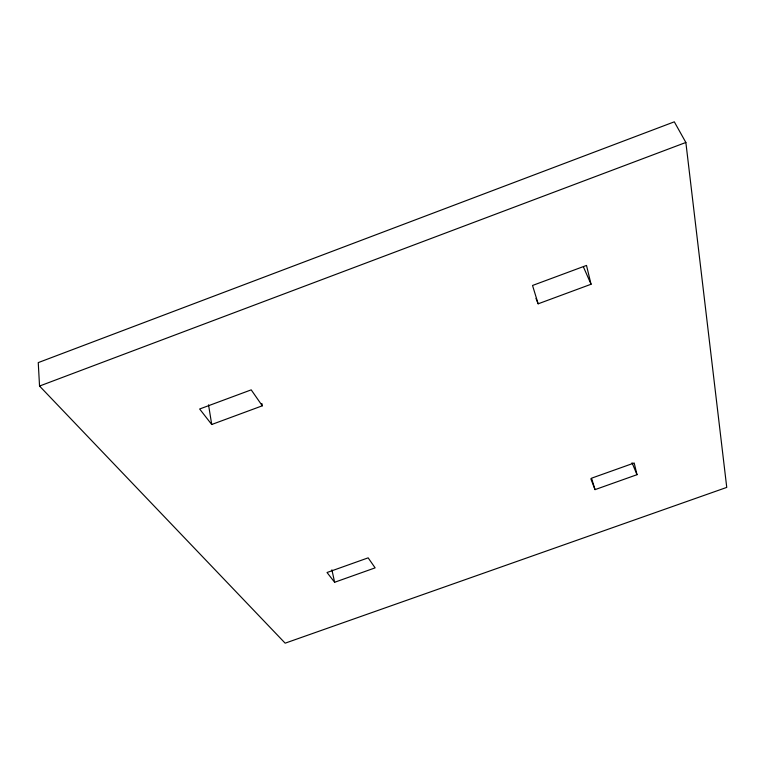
<?xml version="1.0" encoding="UTF-8"?>
<svg xmlns="http://www.w3.org/2000/svg" width="765" height="765" viewBox="0 0 765 765"><rect width="100%" height="100%" fill="white"/><g stroke="black" fill="none" stroke-linecap="round" stroke-linejoin="round"><path stroke-width="1.15" d="M39.541 386.048L685.861 142.472L674.309 121.826L38.25 362.61L39.541 386.048L285.154 643.174L726.75 487.401L685.861 142.472M262.299 405.804L251.207 389.863L199.646 408.998L211.723 424.499L262.299 405.804L261.85 403.509M538.149 303.82L591.049 284.255L586.506 265.436L532.536 285.469L538.149 303.82L535.978 298.36M334.621 582.27L375.127 567.86L368.156 557.848L327.028 572.516L334.621 582.27L331.905 569.82M595.036 489.629L637.006 474.692L634.185 462.988L591.536 478.192L595.036 489.629L590.81 478.718M583.446 266.966L591.049 284.255M632.043 462.768L637.006 474.692M208.539 404.848L211.723 424.499"/></g></svg>
